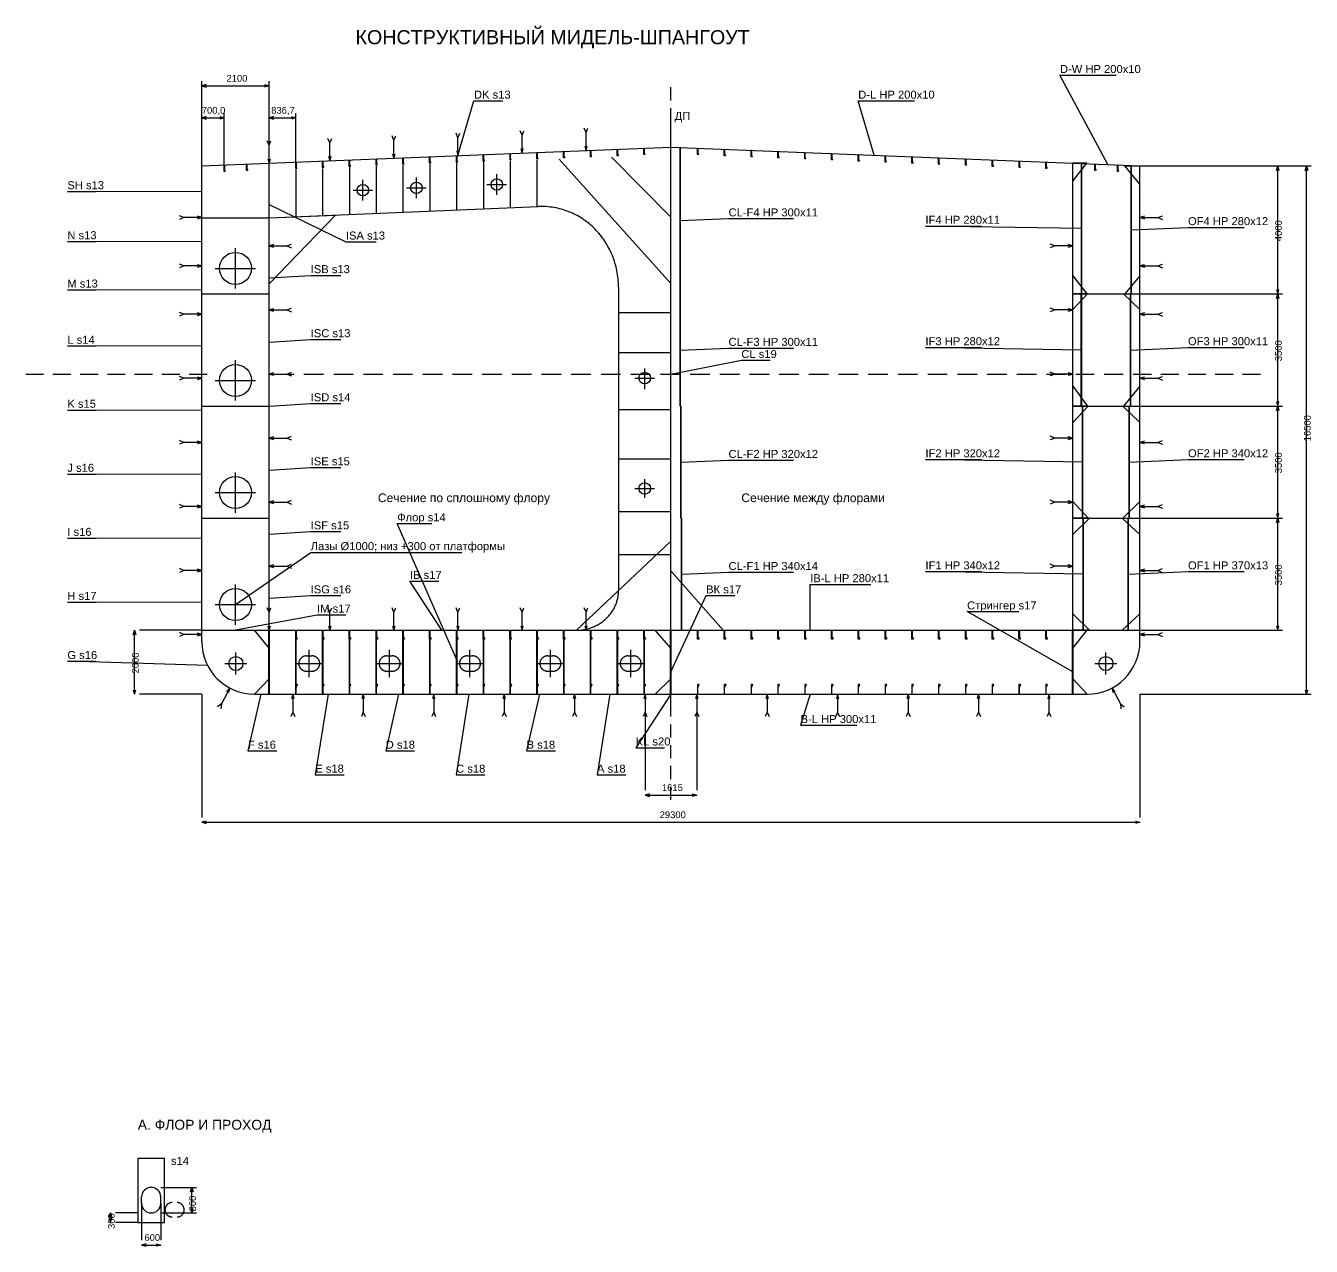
# Model space of a CAD drawing. Header units: millimetres. Extents: x -5500 to 169650, y -17240 to 192034.
# Drawn here: x -5500 to 34650, y -17240 to 20878 of the extents above; entities that cross this region are included whole.
import ezdxf

# ---------------------------------------------------------------- set-up
doc = ezdxf.new("R2010")
doc.units = ezdxf.units.MM
for name, color, linetype in [('03_CENTER', 30, 'Continuous'), ('03_DIM', 2, 'Continuous'), ('03_FRAME_DETAIL', 7, 'Continuous'), ('03_FRAME_LAYOUT', 4, 'Continuous'), ('03_HULL', 4, 'Continuous'), ('03_MEMBER', 7, 'Continuous'), ('03_SEAM', 7, 'Continuous'), ('03_TEXT', 7, 'Continuous'), ('FLOOR_DIM', 2, 'Continuous'), ('FLOOR_HULL', 4, 'Continuous'), ('FLOOR_TEXT', 7, 'Continuous')]:
    doc.layers.add(name, color=color, linetype=linetype)
doc.styles.add('RU', font='arial.ttf')

msp = doc.modelspace()

# ---------------------------------------------------------------- linework, layer by layer
at = {"layer": '03_CENTER'}
for p, q in [((14650, 18546), (14650, 18956)), ((14650, 17896), (14650, 18306)), ((14650, -700), (14650, 18186)), ((14650, 17246), (14650, 17656)), ((14650, 16554), (14650, 16999)), ((5028, 15423), (5028, 16063)), ((6702, 15493), (6702, 16133)), ((9212, 15598), (9212, 16238)), ((14650, 15814), (14650, 16283)), ((4723, 15743), (5334, 15743)), ((6396, 15813), (7007, 15813)), ((8906, 15918), (9517, 15918)), ((14650, 15071), (14650, 15540)), ((14650, 14329), (14650, 14797)), ((14650, 13586), (14650, 14054)), ((1050, 12670), (1050, 13930)), ((420, 13300), (1680, 13300)), ((14650, 12843), (14650, 13311)), ((14650, 12163), (14650, 12569)), ((14650, 11538), (14650, 11933)), ((14650, 10913), (14650, 11308)), ((14650, 10288), (14650, 10683)), ((1050, 9170), (1050, 10430)), ((13832, 9525), (13832, 10173)), ((14650, 9562), (14650, 10058)), ((-5500, 10000), (-4940, 10000)), ((-4650, 10000), (-4090, 10000)), ((-3800, 10000), (-3240, 10000)), ((-2950, 10000), (-2390, 10000)), ((-2100, 10000), (-1540, 10000)), ((-1250, 10000), (-690, 10000)), ((-400, 10000), (170, 10000)), ((420, 9800), (1680, 9800)), ((2264, 10000), (2875, 10000)), ((3191, 10000), (3802, 10000)), ((4119, 10000), (4730, 10000)), ((5047, 10000), (5658, 10000)), ((5974, 10000), (6585, 10000)), ((6902, 10000), (7513, 10000)), ((7829, 10000), (8440, 10000)), ((8757, 10000), (9368, 10000)), ((9685, 10000), (10296, 10000)), ((10612, 10000), (11223, 10000)), ((11540, 10000), (12151, 10000)), ((12467, 10000), (13079, 10000)), ((13395, 10000), (14006, 10000)), ((13526, 9875), (14137, 9875)), ((14323, 10000), (14934, 10000)), ((15250, 10000), (15861, 10000)), ((16178, 10000), (16789, 10000)), ((17105, 10000), (17717, 10000)), ((18033, 10000), (18644, 10000)), ((18961, 10000), (19572, 10000)), ((19888, 10000), (20499, 10000)), ((20816, 10000), (21427, 10000)), ((21743, 10000), (22355, 10000)), ((22671, 10000), (23282, 10000)), ((23599, 10000), (24210, 10000)), ((24526, 10000), (25137, 10000)), ((25454, 10000), (26065, 10000)), ((26382, 10000), (26993, 10000)), ((27300, 10000), (27874, 10000)), ((28182, 10000), (28778, 10000)), ((29087, 10000), (29660, 10000)), ((29950, 10000), (30510, 10000)), ((30800, 10000), (31360, 10000)), ((31650, 10000), (32210, 10000)), ((32500, 10000), (33060, 10000)), ((14650, 8794), (14650, 9262)), ((14650, 8125), (14650, 8547)), ((14650, 7456), (14650, 7878)), ((1050, 5670), (1050, 6930)), ((14650, 6787), (14650, 7209)), ((13526, 6426), (14137, 6426)), ((13832, 6138), (13832, 6715)), ((14650, 6118), (14650, 6540)), ((420, 6300), (1680, 6300)), ((14650, 5449), (14650, 5871)), ((14650, 4779), (14650, 5201)), ((14650, 4110), (14650, 4532)), ((14650, 3441), (14650, 3863)), ((1050, 2170), (1050, 3430)), ((14650, 2772), (14650, 3194)), ((420, 2800), (1680, 2800)), ((14650, 2103), (14650, 2525)), ((14650, 1331), (14650, 1804)), ((1065, 617), (1065, 1299)), ((3355, 532), (3355, 1384)), ((5865, 532), (5865, 1384)), ((8375, 532), (8375, 1384)), ((10885, 532), (10885, 1384)), ((13395, 532), (13395, 1384)), ((28235, 617), (28235, 1299)), ((724, 958), (1405, 958)), ((2918, 958), (3792, 958)), ((5428, 958), (6302, 958)), ((7938, 958), (8812, 958)), ((10448, 958), (11322, 958)), ((12958, 958), (13832, 958)), ((14650, 639), (14650, 1075)), ((27895, 958), (28576, 958)), ((14650, -50), (14650, 383)), ((14650, -700), (14650, -290)), ((14650, -1350), (14650, -940)), ((14650, -2000), (14650, -1590)), ((14650, -2650), (14650, -2240)), ((14650, -3300), (14650, -2890))]:
    msp.add_line(p, q, dxfattribs=at)
at = {"layer": '03_DIM'}
for p, q in [((0, 16500), (0, 19150)), ((0, 19000), (2100, 19000)), ((2100, 16584), (2100, 19150)), ((0, 16500), (0, 18150)), ((700, 16528), (700, 18150)), ((2100, 16584), (2100, 18150)), ((2937, 16617), (2937, 18150)), ((0, 18000), (700, 18000)), ((2100, 18000), (2937, 18000)), ((29300, 16500), (34650, 16500)), ((29300, 16500), (33750, 16500)), ((33600, 12500), (33600, 16500)), ((34500, 0), (34500, 16500)), ((29300, 12500), (33750, 12500)), ((29300, 12500), (33750, 12500)), ((33600, 9000), (33600, 12500)), ((29300, 9000), (33750, 9000)), ((29300, 9000), (33750, 9000)), ((33600, 5500), (33600, 9000)), ((29300, 5500), (33750, 5500)), ((29300, 5500), (33750, 5500)), ((33600, 2000), (33600, 5500)), ((-2100, 0), (-2100, 2000)), ((0, 2000), (-1950, 2000)), ((29300, 2000), (33750, 2000)), ((0, 0), (-1950, 0)), ((0, 0), (0, -3850)), ((13842, 0), (13842, -3000)), ((15458, 0), (15458, -3000)), ((29300, 0), (29300, -3850)), ((29300, 0), (34650, 0)), ((13842, -3150), (15458, -3150)), ((0, -4000), (29300, -4000))]:
    msp.add_line(p, q, dxfattribs=at)
for points in [[(140, 19040), (0, 19000), (140, 18960)], [(1960, 19040), (2100, 19000), (1960, 18960)], [(140, 18040), (0, 18000), (140, 17960)], [(560, 18040), (700, 18000), (560, 17960)], [(2240, 18040), (2100, 18000), (2240, 17960)], [(2797, 18040), (2937, 18000), (2797, 17960)], [(33560, 16360), (33600, 16500), (33640, 16360)], [(34460, 16360), (34500, 16500), (34540, 16360)], [(33560, 12640), (33600, 12500), (33640, 12640)], [(33560, 12360), (33600, 12500), (33640, 12360)], [(33560, 9140), (33600, 9000), (33640, 9140)], [(33560, 8860), (33600, 9000), (33640, 8860)], [(33560, 5640), (33600, 5500), (33640, 5640)], [(33560, 5360), (33600, 5500), (33640, 5360)], [(33560, 2140), (33600, 2000), (33640, 2140)], [(-2140, 1860), (-2100, 2000), (-2060, 1860)], [(-2140, 140), (-2100, 0), (-2060, 140)], [(34460, 140), (34500, 0), (34540, 140)], [(13982, -3110), (13842, -3150), (13982, -3190)], [(15318, -3110), (15458, -3150), (15318, -3190)], [(140, -3960), (0, -4000), (140, -4040)], [(29160, -3960), (29300, -4000), (29160, -4040)]]:
    msp.add_lwpolyline(points, dxfattribs=at)
at = {"layer": '03_FRAME_DETAIL'}
for p, q in [((5447, 16492), (5447, 15017)), ((6283, 16525), (6283, 15052)), ((7120, 16559), (7120, 15087)), ((7957, 16592), (7957, 15122)), ((8793, 16625), (8793, 15158)), ((9630, 16658), (9630, 15193)), ((10467, 16692), (10467, 15228)), ((11158, 16708), (14650, 12832)), ((12795, 16773), (14650, 14900)), ((2937, 16386), (2937, 14912)), ((3773, 16422), (3773, 14947)), ((4610, 16457), (4610, 14982)), ((13013, 11923), (14650, 11923)), ((13013, 10673), (14650, 10673)), ((13013, 8897), (14650, 8897)), ((13013, 7353), (14650, 7353)), ((13013, 5706), (14650, 5706)), ((11703, 2000), (14650, 4779)), ((13013, 4368), (14650, 4368)), ((14650, 3853), (16287, 2000))]:
    msp.add_line(p, q, dxfattribs=at)
for centre in [(9212, 15918), (5028, 15743), (6702, 15813), (13832, 9875), (13832, 6426)]:
    msp.add_circle(centre, 180, dxfattribs=at)
at = {"layer": '03_FRAME_LAYOUT'}
for p, q in [((0, 14877), (2100, 14877)), ((2100, 14877), (10516, 15230)), ((13013, 12717), (13013, 3235))]:
    msp.add_line(p, q, dxfattribs=at)
msp.add_lwpolyline([(2100, 12820), (2100, 14877), (4173, 14964)], close=True, dxfattribs=at)
for points in [[(13013, 12717), (13012, 12781), (13010, 12844), (13006, 12907), (13001, 12970), (12994, 13033), (12986, 13096), (12976, 13158), (12965, 13220), (12952, 13282), (12937, 13344), (12922, 13405), (12904, 13465), (12886, 13525), (12866, 13585), (12844, 13644), (12821, 13703), (12797, 13761), (12771, 13818), (12744, 13874), (12715, 13930), (12685, 13985), (12654, 14040), (12622, 14093), (12588, 14145), (12553, 14197), (12517, 14248), (12480, 14297), (12441, 14346), (12401, 14394), (12361, 14441), (12319, 14486), (12276, 14530), (12231, 14574), (12186, 14616), (12140, 14657), (12093, 14696), (12045, 14735), (11996, 14772), (11946, 14808), (11896, 14842), (11844, 14875), (11792, 14907), (11739, 14938), (11685, 14967), (11631, 14994), (11576, 15020), (11520, 15045), (11464, 15068), (11407, 15090), (11350, 15110), (11292, 15129), (11234, 15146), (11176, 15161), (11117, 15176), (11057, 15188), (10998, 15199), (10938, 15208), (10878, 15216), (10818, 15222), (10758, 15227), (10697, 15230), (10637, 15232), (10577, 15231), (10516, 15230)], [(11703, 2000), (11736, 2000), (11768, 2001), (11800, 2003), (11832, 2006), (11864, 2009), (11896, 2013), (11927, 2018), (11959, 2024), (11990, 2030), (12022, 2037), (12053, 2045), (12084, 2053), (12114, 2062), (12145, 2072), (12175, 2083), (12205, 2094), (12234, 2106), (12263, 2119), (12292, 2132), (12321, 2146), (12349, 2160), (12377, 2176), (12404, 2192), (12431, 2208), (12458, 2225), (12484, 2243), (12509, 2261), (12534, 2280), (12559, 2300), (12583, 2320), (12606, 2341), (12629, 2362), (12652, 2384), (12674, 2406), (12695, 2428), (12716, 2452), (12736, 2475), (12755, 2499), (12774, 2524), (12792, 2549), (12810, 2574), (12827, 2600), (12843, 2626), (12858, 2653), (12873, 2680), (12887, 2707), (12901, 2735), (12913, 2763), (12925, 2791), (12936, 2819), (12947, 2848), (12957, 2877), (12966, 2906), (12974, 2935), (12981, 2965), (12988, 2994), (12994, 3024), (12999, 3054), (13003, 3084), (13007, 3114), (13009, 3144), (13011, 3175), (13013, 3205), (13013, 3235)]]:
    msp.add_lwpolyline(points, dxfattribs=at)
at = {"layer": '03_HULL'}
for p, q in [((14650, 0), (14650, 17086)), ((0, 1650), (0, 16500)), ((2100, 0), (2100, 16584)), ((27200, 0), (27200, 16584)), ((29300, 1650), (29300, 16500)), ((0, 12500), (2100, 12500)), ((27200, 12500), (29300, 12500)), ((0, 9000), (2100, 9000)), ((27200, 9000), (29300, 9000)), ((0, 5500), (2100, 5500)), ((27200, 5500), (29300, 5500)), ((0, 2000), (29300, 2000)), ((1650, 0), (27650, 0))]:
    msp.add_line(p, q, dxfattribs=at)
msp.add_lwpolyline([(0, 16500), (14650, 17086), (29300, 16500)], dxfattribs=at)
for centre, start, end in [((1650, 1650), 180, 270), ((27650, 1650), 270, 360)]:
    msp.add_arc(centre, 1650, start, end, dxfattribs=at)
at = {"layer": '03_MEMBER'}
for p, q in [((14939, 12500), (14939, 17086)), ((14950, 12500), (14950, 17086)), ((27469, 12500), (27469, 16584)), ((27480, 12500), (27480, 16584)), ((29020, 12500), (29020, 16500)), ((29032, 12500), (29032, 16500)), ((14939, 9000), (14939, 12500)), ((14950, 9000), (14950, 12500)), ((27468, 9000), (27468, 12500)), ((27480, 9000), (27480, 12500)), ((29000, 9000), (29000, 12500)), ((29011, 9000), (29011, 12500)), ((14958, 5500), (14958, 9000)), ((14970, 5500), (14970, 9000)), ((27508, 5500), (27508, 9000)), ((27520, 5500), (27520, 9000)), ((28960, 5500), (28960, 9000)), ((28972, 5500), (28972, 9000)), ((14976, 2000), (14976, 5500)), ((14990, 2000), (14990, 5500)), ((27528, 2000), (27528, 5500)), ((27540, 2000), (27540, 5500)), ((28930, 2000), (28930, 5500)), ((28943, 2000), (28943, 5500)), ((2092, 0), (2092, 2000)), ((2109, 0), (2109, 2000)), ((2937, 0), (2937, 2000)), ((2950, 0), (2950, 2000)), ((3773, 0), (3773, 2000)), ((3786, 0), (3786, 2000)), ((4610, 0), (4610, 2000)), ((4623, 0), (4623, 2000)), ((5447, 0), (5447, 2000)), ((5460, 0), (5460, 2000)), ((6283, 0), (6283, 2000)), ((6296, 0), (6296, 2000)), ((7120, 0), (7120, 2000)), ((7133, 0), (7133, 2000)), ((7957, 0), (7957, 2000)), ((7970, 0), (7970, 2000)), ((8793, 0), (8793, 2000)), ((8806, 0), (8806, 2000)), ((9630, 0), (9630, 2000)), ((9643, 0), (9643, 2000)), ((10467, 0), (10467, 2000)), ((10480, 0), (10480, 2000)), ((11303, 0), (11303, 2000)), ((11316, 0), (11316, 2000)), ((12140, 0), (12140, 2000)), ((12153, 0), (12153, 2000)), ((12977, 0), (12977, 2000)), ((12990, 0), (12990, 2000)), ((13813, 0), (13813, 2000)), ((13826, 0), (13826, 2000)), ((14641, 0), (14641, 2000)), ((14659, 0), (14659, 2000)), ((27191, 0), (27191, 2000)), ((27208, 0), (27208, 2000)), ((3273, 1198), (3437, 1198)), ((5783, 1198), (5947, 1198)), ((8293, 1198), (8457, 1198)), ((10803, 1198), (10967, 1198)), ((13313, 1198), (13477, 1198)), ((3273, 719), (3437, 719)), ((5783, 719), (5947, 719)), ((8293, 719), (8457, 719)), ((10803, 719), (10967, 719)), ((13313, 719), (13477, 719))]:
    msp.add_line(p, q, dxfattribs=at)
for points in [[(9625, 16885), (9635, 16885), (9635, 16734), (9663, 16695), (9653, 16685), (9625, 16685)], [(10462, 16919), (10472, 16919), (10472, 16767), (10500, 16729), (10490, 16719), (10462, 16719)], [(11298, 16952), (11308, 16952), (11308, 16801), (11336, 16762), (11326, 16752), (11298, 16752)], [(12135, 16986), (12145, 16986), (12145, 16834), (12173, 16796), (12163, 16786), (12135, 16786)], [(12972, 17019), (12982, 17019), (12982, 16868), (13010, 16829), (13000, 16819), (12972, 16819)], [(13808, 17053), (13818, 17053), (13818, 16901), (13846, 16863), (13836, 16853), (13808, 16853)], [(15482, 17053), (15492, 17053), (15492, 16901), (15520, 16863), (15510, 16853), (15482, 16853)], [(16318, 17019), (16328, 17019), (16328, 16868), (16356, 16829), (16346, 16819), (16318, 16819)], [(17155, 16986), (17165, 16986), (17165, 16834), (17193, 16796), (17183, 16786), (17155, 16786)], [(17992, 16952), (18002, 16952), (18002, 16801), (18030, 16762), (18020, 16752), (17992, 16752)], [(18828, 16919), (18838, 16919), (18838, 16767), (18866, 16729), (18856, 16719), (18828, 16719)], [(19665, 16885), (19675, 16885), (19675, 16734), (19703, 16695), (19693, 16685), (19665, 16685)], [(695, 16528), (705, 16528), (705, 16377), (733, 16338), (723, 16328), (695, 16328)], [(1395, 16557), (1405, 16557), (1405, 16405), (1433, 16367), (1423, 16357), (1395, 16357)], [(2932, 16617), (2942, 16617), (2942, 16466), (2970, 16427), (2960, 16417), (2932, 16417)], [(3768, 16651), (3778, 16651), (3778, 16499), (3806, 16461), (3796, 16451), (3768, 16451)], [(4605, 16684), (4615, 16684), (4615, 16533), (4643, 16494), (4633, 16484), (4605, 16484)], [(5442, 16718), (5452, 16718), (5452, 16566), (5480, 16528), (5470, 16518), (5442, 16518)], [(6278, 16751), (6288, 16751), (6288, 16600), (6316, 16561), (6306, 16551), (6278, 16551)], [(7115, 16785), (7125, 16785), (7125, 16633), (7153, 16595), (7143, 16585), (7115, 16585)], [(7952, 16818), (7962, 16818), (7962, 16667), (7990, 16628), (7980, 16618), (7952, 16618)], [(8788, 16852), (8798, 16852), (8798, 16700), (8826, 16662), (8816, 16652), (8788, 16652)], [(20502, 16852), (20512, 16852), (20512, 16700), (20540, 16662), (20530, 16652), (20502, 16652)], [(21338, 16818), (21348, 16818), (21348, 16667), (21376, 16628), (21366, 16618), (21338, 16618)], [(22175, 16785), (22185, 16785), (22185, 16633), (22213, 16595), (22203, 16585), (22175, 16585)], [(23012, 16751), (23022, 16751), (23022, 16600), (23050, 16561), (23040, 16551), (23012, 16551)], [(23848, 16718), (23858, 16718), (23858, 16566), (23886, 16528), (23876, 16518), (23848, 16518)], [(24685, 16684), (24695, 16684), (24695, 16533), (24723, 16494), (24713, 16484), (24685, 16484)], [(25522, 16651), (25532, 16651), (25532, 16499), (25560, 16461), (25550, 16451), (25522, 16451)], [(26358, 16617), (26368, 16617), (26368, 16466), (26396, 16427), (26386, 16417), (26358, 16417)], [(27895, 16557), (27905, 16557), (27905, 16405), (27933, 16367), (27923, 16357), (27895, 16357)], [(28595, 16528), (28605, 16528), (28605, 16377), (28633, 16338), (28623, 16328), (28595, 16328)], [(2931, 2000), (2942, 2000), (2942, 1789), (2982, 1731), (2971, 1720), (2931, 1720)], [(3768, 2000), (3779, 2000), (3779, 1789), (3819, 1731), (3808, 1720), (3768, 1720)], [(4604, 2000), (4616, 2000), (4616, 1789), (4656, 1731), (4644, 1720), (4604, 1720)], [(5441, 2000), (5452, 2000), (5452, 1789), (5492, 1731), (5481, 1720), (5441, 1720)], [(6278, 2000), (6289, 2000), (6289, 1789), (6329, 1731), (6318, 1720), (6278, 1720)], [(7114, 2000), (7126, 2000), (7126, 1789), (7166, 1731), (7154, 1720), (7114, 1720)], [(7951, 2000), (7962, 2000), (7962, 1789), (8002, 1731), (7991, 1720), (7951, 1720)], [(8788, 2000), (8799, 2000), (8799, 1789), (8839, 1731), (8828, 1720), (8788, 1720)], [(9624, 2000), (9636, 2000), (9636, 1789), (9676, 1731), (9664, 1720), (9624, 1720)], [(10461, 2000), (10472, 2000), (10472, 1789), (10512, 1731), (10501, 1720), (10461, 1720)], [(11298, 2000), (11309, 2000), (11309, 1789), (11349, 1731), (11338, 1720), (11298, 1720)], [(12134, 2000), (12146, 2000), (12146, 1789), (12186, 1731), (12174, 1720), (12134, 1720)], [(12971, 2000), (12982, 2000), (12982, 1789), (13022, 1731), (13011, 1720), (12971, 1720)], [(13808, 2000), (13819, 2000), (13819, 1789), (13859, 1731), (13848, 1720), (13808, 1720)], [(15481, 2000), (15492, 2000), (15492, 1789), (15532, 1731), (15521, 1720), (15481, 1720)], [(16318, 2000), (16329, 2000), (16329, 1789), (16369, 1731), (16358, 1720), (16318, 1720)], [(17154, 2000), (17166, 2000), (17166, 1789), (17206, 1731), (17194, 1720), (17154, 1720)], [(17991, 2000), (18002, 2000), (18002, 1789), (18042, 1731), (18031, 1720), (17991, 1720)], [(18828, 2000), (18839, 2000), (18839, 1789), (18879, 1731), (18868, 1720), (18828, 1720)], [(19664, 2000), (19676, 2000), (19676, 1789), (19716, 1731), (19704, 1720), (19664, 1720)], [(20501, 2000), (20512, 2000), (20512, 1789), (20552, 1731), (20541, 1720), (20501, 1720)], [(21338, 2000), (21349, 2000), (21349, 1789), (21389, 1731), (21378, 1720), (21338, 1720)], [(22174, 2000), (22186, 2000), (22186, 1789), (22226, 1731), (22214, 1720), (22174, 1720)], [(23011, 2000), (23022, 2000), (23022, 1789), (23062, 1731), (23051, 1720), (23011, 1720)], [(23848, 2000), (23859, 2000), (23859, 1789), (23899, 1731), (23888, 1720), (23848, 1720)], [(24684, 2000), (24696, 2000), (24696, 1789), (24736, 1731), (24724, 1720), (24684, 1720)], [(25521, 2000), (25532, 2000), (25532, 1789), (25572, 1731), (25561, 1720), (25521, 1720)], [(26358, 2000), (26369, 2000), (26369, 1789), (26409, 1731), (26398, 1720), (26358, 1720)], [(2931, 0), (2942, 0), (2942, 226), (2985, 289), (2974, 300), (2931, 300)], [(3768, 0), (3779, 0), (3779, 226), (3822, 289), (3811, 300), (3768, 300)], [(4604, 0), (4616, 0), (4616, 226), (4658, 289), (4648, 300), (4604, 300)], [(5441, 0), (5452, 0), (5452, 226), (5495, 289), (5484, 300), (5441, 300)], [(6278, 0), (6289, 0), (6289, 226), (6332, 289), (6321, 300), (6278, 300)], [(7114, 0), (7126, 0), (7126, 226), (7168, 289), (7158, 300), (7114, 300)], [(7951, 0), (7962, 0), (7962, 226), (8005, 289), (7994, 300), (7951, 300)], [(8788, 0), (8799, 0), (8799, 226), (8842, 289), (8831, 300), (8788, 300)], [(9624, 0), (9636, 0), (9636, 226), (9678, 289), (9668, 300), (9624, 300)], [(10461, 0), (10472, 0), (10472, 226), (10515, 289), (10504, 300), (10461, 300)], [(11298, 0), (11309, 0), (11309, 226), (11352, 289), (11341, 300), (11298, 300)], [(12134, 0), (12146, 0), (12146, 226), (12188, 289), (12178, 300), (12134, 300)], [(12971, 0), (12982, 0), (12982, 226), (13025, 289), (13014, 300), (12971, 300)], [(13808, 0), (13819, 0), (13819, 226), (13862, 289), (13851, 300), (13808, 300)], [(15481, 0), (15492, 0), (15492, 226), (15535, 289), (15524, 300), (15481, 300)], [(16318, 0), (16329, 0), (16329, 226), (16372, 289), (16361, 300), (16318, 300)], [(17154, 0), (17166, 0), (17166, 226), (17208, 289), (17198, 300), (17154, 300)], [(17991, 0), (18002, 0), (18002, 226), (18045, 289), (18034, 300), (17991, 300)], [(18828, 0), (18839, 0), (18839, 226), (18882, 289), (18871, 300), (18828, 300)], [(19664, 0), (19676, 0), (19676, 226), (19718, 289), (19708, 300), (19664, 300)], [(20501, 0), (20512, 0), (20512, 226), (20555, 289), (20544, 300), (20501, 300)], [(21338, 0), (21349, 0), (21349, 226), (21392, 289), (21381, 300), (21338, 300)], [(22174, 0), (22186, 0), (22186, 226), (22228, 289), (22218, 300), (22174, 300)], [(23011, 0), (23022, 0), (23022, 226), (23065, 289), (23054, 300), (23011, 300)], [(23848, 0), (23859, 0), (23859, 226), (23902, 289), (23891, 300), (23848, 300)], [(24684, 0), (24696, 0), (24696, 226), (24738, 289), (24728, 300), (24684, 300)], [(25521, 0), (25532, 0), (25532, 226), (25575, 289), (25564, 300), (25521, 300)], [(26358, 0), (26369, 0), (26369, 226), (26412, 289), (26401, 300), (26358, 300)]]:
    msp.add_lwpolyline(points, close=True, dxfattribs=at)
for points in [[(27200, 16020), (27640, 16587), (27200, 16584)], [(29300, 15929), (28832, 16500), (29300, 16500)], [(27200, 13071), (27640, 12500), (27200, 12500)], [(29300, 13071), (28832, 12500), (29300, 12500)], [(27200, 12019), (27661, 12500), (27200, 12500)], [(29300, 12019), (28789, 12500), (29300, 12500)], [(27200, 9625), (27661, 9000), (27200, 9000)], [(29300, 9625), (28789, 9000), (29300, 9000)], [(27200, 8485), (27682, 9000), (27200, 9000)], [(29300, 8485), (28768, 9000), (29300, 9000)], [(27200, 6015), (27682, 5500), (27200, 5500)], [(29300, 6015), (28768, 5500), (29300, 5500)], [(27200, 4985), (27725, 5500), (27200, 5500)], [(29300, 4985), (28746, 5500), (29300, 5500)], [(27200, 2515), (27725, 2000), (27200, 2000)], [(29300, 2515), (28746, 2000), (29300, 2000)], [(2100, 1437), (1650, 2000)], [(14650, 1437), (14159, 2000)], [(27200, 1437), (27650, 2000)], [(3273, 1198), (3261, 1197), (3249, 1196), (3237, 1195), (3225, 1193), (3213, 1190), (3202, 1187), (3190, 1184), (3179, 1179), (3168, 1175), (3157, 1169), (3147, 1164), (3137, 1157), (3127, 1150), (3117, 1143), (3108, 1136), (3100, 1127), (3091, 1119), (3083, 1110), (3076, 1101), (3069, 1091), (3063, 1081), (3057, 1071), (3051, 1060), (3046, 1050), (3042, 1039), (3038, 1028), (3035, 1016), (3032, 1005), (3030, 993), (3029, 982), (3028, 970), (3028, 958), (3028, 946), (3029, 935), (3030, 923), (3032, 911), (3035, 900), (3038, 889), (3042, 877), (3046, 866), (3051, 856), (3057, 845), (3063, 835), (3069, 825), (3076, 815), (3083, 806), (3091, 797), (3100, 789), (3108, 781), (3117, 773), (3127, 766), (3137, 759), (3147, 753), (3157, 747), (3168, 742), (3179, 737), (3190, 733), (3202, 729), (3213, 726), (3225, 723), (3237, 721), (3249, 720), (3261, 719), (3273, 719)], [(3437, 719), (3449, 719), (3461, 720), (3473, 721), (3485, 723), (3497, 726), (3508, 729), (3520, 733), (3531, 737), (3542, 742), (3553, 747), (3563, 753), (3573, 759), (3583, 766), (3593, 773), (3602, 781), (3610, 789), (3619, 797), (3627, 806), (3634, 815), (3641, 825), (3647, 835), (3653, 845), (3659, 856), (3664, 866), (3668, 877), (3672, 889), (3675, 900), (3678, 911), (3680, 923), (3681, 935), (3682, 946), (3682, 958), (3682, 970), (3681, 982), (3680, 993), (3678, 1005), (3675, 1016), (3672, 1028), (3668, 1039), (3664, 1050), (3659, 1060), (3653, 1071), (3647, 1081), (3641, 1091), (3634, 1101), (3627, 1110), (3619, 1119), (3610, 1127), (3602, 1136), (3593, 1143), (3583, 1150), (3573, 1157), (3563, 1164), (3553, 1169), (3542, 1175), (3531, 1179), (3520, 1184), (3508, 1187), (3497, 1190), (3485, 1193), (3473, 1195), (3461, 1196), (3449, 1197), (3437, 1198)], [(5783, 1198), (5771, 1197), (5759, 1196), (5747, 1195), (5735, 1193), (5723, 1190), (5712, 1187), (5700, 1184), (5689, 1179), (5678, 1175), (5667, 1169), (5657, 1164), (5647, 1157), (5637, 1150), (5627, 1143), (5618, 1136), (5610, 1127), (5601, 1119), (5593, 1110), (5586, 1101), (5579, 1091), (5573, 1081), (5567, 1071), (5561, 1060), (5556, 1050), (5552, 1039), (5548, 1028), (5545, 1016), (5542, 1005), (5540, 993), (5539, 982), (5538, 970), (5538, 958), (5538, 946), (5539, 935), (5540, 923), (5542, 911), (5545, 900), (5548, 889), (5552, 877), (5556, 866), (5561, 856), (5567, 845), (5573, 835), (5579, 825), (5586, 815), (5593, 806), (5601, 797), (5610, 789), (5618, 781), (5627, 773), (5637, 766), (5647, 759), (5657, 753), (5667, 747), (5678, 742), (5689, 737), (5700, 733), (5712, 729), (5723, 726), (5735, 723), (5747, 721), (5759, 720), (5771, 719), (5783, 719)], [(5947, 719), (5959, 719), (5971, 720), (5983, 721), (5995, 723), (6007, 726), (6018, 729), (6030, 733), (6041, 737), (6052, 742), (6063, 747), (6073, 753), (6083, 759), (6093, 766), (6103, 773), (6112, 781), (6120, 789), (6129, 797), (6137, 806), (6144, 815), (6151, 825), (6157, 835), (6163, 845), (6169, 856), (6174, 866), (6178, 877), (6182, 889), (6185, 900), (6188, 911), (6190, 923), (6191, 935), (6192, 946), (6192, 958), (6192, 970), (6191, 982), (6190, 993), (6188, 1005), (6185, 1016), (6182, 1028), (6178, 1039), (6174, 1050), (6169, 1060), (6163, 1071), (6157, 1081), (6151, 1091), (6144, 1101), (6137, 1110), (6129, 1119), (6120, 1127), (6112, 1136), (6103, 1143), (6093, 1150), (6083, 1157), (6073, 1164), (6063, 1169), (6052, 1175), (6041, 1179), (6030, 1184), (6018, 1187), (6007, 1190), (5995, 1193), (5983, 1195), (5971, 1196), (5959, 1197), (5947, 1198)], [(8293, 1198), (8281, 1197), (8269, 1196), (8257, 1195), (8245, 1193), (8233, 1190), (8222, 1187), (8210, 1184), (8199, 1179), (8188, 1175), (8177, 1169), (8167, 1164), (8157, 1157), (8147, 1150), (8137, 1143), (8128, 1136), (8120, 1127), (8111, 1119), (8103, 1110), (8096, 1101), (8089, 1091), (8083, 1081), (8077, 1071), (8071, 1060), (8066, 1050), (8062, 1039), (8058, 1028), (8055, 1016), (8052, 1005), (8050, 993), (8049, 982), (8048, 970), (8048, 958), (8048, 946), (8049, 935), (8050, 923), (8052, 911), (8055, 900), (8058, 889), (8062, 877), (8066, 866), (8071, 856), (8077, 845), (8083, 835), (8089, 825), (8096, 815), (8103, 806), (8111, 797), (8120, 789), (8128, 781), (8137, 773), (8147, 766), (8157, 759), (8167, 753), (8177, 747), (8188, 742), (8199, 737), (8210, 733), (8222, 729), (8233, 726), (8245, 723), (8257, 721), (8269, 720), (8281, 719), (8293, 719)], [(8457, 719), (8469, 719), (8481, 720), (8493, 721), (8505, 723), (8517, 726), (8528, 729), (8540, 733), (8551, 737), (8562, 742), (8573, 747), (8583, 753), (8593, 759), (8603, 766), (8613, 773), (8622, 781), (8630, 789), (8639, 797), (8647, 806), (8654, 815), (8661, 825), (8667, 835), (8673, 845), (8679, 856), (8684, 866), (8688, 877), (8692, 889), (8695, 900), (8698, 911), (8700, 923), (8701, 935), (8702, 946), (8702, 958), (8702, 970), (8701, 982), (8700, 993), (8698, 1005), (8695, 1016), (8692, 1028), (8688, 1039), (8684, 1050), (8679, 1060), (8673, 1071), (8667, 1081), (8661, 1091), (8654, 1101), (8647, 1110), (8639, 1119), (8630, 1127), (8622, 1136), (8613, 1143), (8603, 1150), (8593, 1157), (8583, 1164), (8573, 1169), (8562, 1175), (8551, 1179), (8540, 1184), (8528, 1187), (8517, 1190), (8505, 1193), (8493, 1195), (8481, 1196), (8469, 1197), (8457, 1198)], [(10803, 1198), (10791, 1197), (10779, 1196), (10767, 1195), (10755, 1193), (10743, 1190), (10732, 1187), (10720, 1184), (10709, 1179), (10698, 1175), (10687, 1169), (10677, 1164), (10667, 1157), (10657, 1150), (10647, 1143), (10638, 1136), (10630, 1127), (10621, 1119), (10613, 1110), (10606, 1101), (10599, 1091), (10593, 1081), (10587, 1071), (10581, 1060), (10576, 1050), (10572, 1039), (10568, 1028), (10565, 1016), (10562, 1005), (10560, 993), (10559, 982), (10558, 970), (10558, 958), (10558, 946), (10559, 935), (10560, 923), (10562, 911), (10565, 900), (10568, 889), (10572, 877), (10576, 866), (10581, 856), (10587, 845), (10593, 835), (10599, 825), (10606, 815), (10613, 806), (10621, 797), (10630, 789), (10638, 781), (10647, 773), (10657, 766), (10667, 759), (10677, 753), (10687, 747), (10698, 742), (10709, 737), (10720, 733), (10732, 729), (10743, 726), (10755, 723), (10767, 721), (10779, 720), (10791, 719), (10803, 719)], [(10967, 719), (10979, 719), (10991, 720), (11003, 721), (11015, 723), (11027, 726), (11038, 729), (11050, 733), (11061, 737), (11072, 742), (11083, 747), (11093, 753), (11103, 759), (11113, 766), (11123, 773), (11132, 781), (11140, 789), (11149, 797), (11157, 806), (11164, 815), (11171, 825), (11177, 835), (11183, 845), (11189, 856), (11194, 866), (11198, 877), (11202, 889), (11205, 900), (11208, 911), (11210, 923), (11211, 935), (11212, 946), (11212, 958), (11212, 970), (11211, 982), (11210, 993), (11208, 1005), (11205, 1016), (11202, 1028), (11198, 1039), (11194, 1050), (11189, 1060), (11183, 1071), (11177, 1081), (11171, 1091), (11164, 1101), (11157, 1110), (11149, 1119), (11140, 1127), (11132, 1136), (11123, 1143), (11113, 1150), (11103, 1157), (11093, 1164), (11083, 1169), (11072, 1175), (11061, 1179), (11050, 1184), (11038, 1187), (11027, 1190), (11015, 1193), (11003, 1195), (10991, 1196), (10979, 1197), (10967, 1198)], [(13313, 1198), (13301, 1197), (13289, 1196), (13277, 1195), (13265, 1193), (13253, 1190), (13242, 1187), (13230, 1184), (13219, 1179), (13208, 1175), (13197, 1169), (13187, 1164), (13177, 1157), (13167, 1150), (13157, 1143), (13148, 1136), (13140, 1127), (13131, 1119), (13123, 1110), (13116, 1101), (13109, 1091), (13103, 1081), (13097, 1071), (13091, 1060), (13086, 1050), (13082, 1039), (13078, 1028), (13075, 1016), (13072, 1005), (13070, 993), (13069, 982), (13068, 970), (13068, 958), (13068, 946), (13069, 935), (13070, 923), (13072, 911), (13075, 900), (13078, 889), (13082, 877), (13086, 866), (13091, 856), (13097, 845), (13103, 835), (13109, 825), (13116, 815), (13123, 806), (13131, 797), (13140, 789), (13148, 781), (13157, 773), (13167, 766), (13177, 759), (13187, 753), (13197, 747), (13208, 742), (13219, 737), (13230, 733), (13242, 729), (13253, 726), (13265, 723), (13277, 721), (13289, 720), (13301, 719), (13313, 719)], [(13477, 719), (13489, 719), (13501, 720), (13513, 721), (13525, 723), (13537, 726), (13548, 729), (13560, 733), (13571, 737), (13582, 742), (13593, 747), (13603, 753), (13613, 759), (13623, 766), (13633, 773), (13642, 781), (13650, 789), (13659, 797), (13667, 806), (13674, 815), (13681, 825), (13687, 835), (13693, 845), (13699, 856), (13704, 866), (13708, 877), (13712, 889), (13715, 900), (13718, 911), (13720, 923), (13721, 935), (13722, 946), (13722, 958), (13722, 970), (13721, 982), (13720, 993), (13718, 1005), (13715, 1016), (13712, 1028), (13708, 1039), (13704, 1050), (13699, 1060), (13693, 1071), (13687, 1081), (13681, 1091), (13674, 1101), (13667, 1110), (13659, 1119), (13650, 1127), (13642, 1136), (13633, 1143), (13623, 1150), (13613, 1157), (13603, 1164), (13593, 1169), (13582, 1175), (13571, 1179), (13560, 1184), (13548, 1187), (13537, 1190), (13525, 1193), (13513, 1195), (13501, 1196), (13489, 1197), (13477, 1198)], [(2100, 479), (1650, 0)], [(14650, 479), (14159, 0)], [(27200, 479), (27650, 0)], [(-925, -15875), (-936, -15875), (-947, -15876), (-958, -15877), (-969, -15879), (-980, -15882), (-990, -15885), (-1001, -15888), (-1011, -15892), (-1021, -15897), (-1031, -15902), (-1041, -15907), (-1050, -15913), (-1059, -15919), (-1068, -15926), (-1076, -15933), (-1084, -15941), (-1092, -15949), (-1099, -15957), (-1106, -15966), (-1112, -15975), (-1118, -15984), (-1123, -15994), (-1128, -16004), (-1133, -16014), (-1137, -16024), (-1140, -16035), (-1143, -16045), (-1146, -16056), (-1148, -16067), (-1149, -16078), (-1150, -16089), (-1150, -16100), (-1150, -16111), (-1149, -16122), (-1148, -16133), (-1146, -16144), (-1143, -16155), (-1140, -16165), (-1137, -16176), (-1133, -16186), (-1128, -16196), (-1123, -16206), (-1118, -16216), (-1112, -16225), (-1106, -16234), (-1099, -16243), (-1092, -16251), (-1084, -16259), (-1076, -16267), (-1068, -16274), (-1059, -16281), (-1050, -16287), (-1041, -16293), (-1031, -16298), (-1021, -16303), (-1011, -16308), (-1001, -16312), (-990, -16315), (-980, -16318), (-969, -16321), (-958, -16323), (-947, -16324), (-936, -16325), (-925, -16325)], [(-775, -16325), (-764, -16325), (-753, -16324), (-742, -16323), (-731, -16321), (-720, -16318), (-710, -16315), (-699, -16312), (-689, -16308), (-679, -16303), (-669, -16298), (-659, -16293), (-650, -16287), (-641, -16281), (-632, -16274), (-624, -16267), (-616, -16259), (-608, -16251), (-601, -16243), (-594, -16234), (-588, -16225), (-582, -16216), (-577, -16206), (-572, -16196), (-567, -16186), (-563, -16176), (-560, -16165), (-557, -16155), (-554, -16144), (-552, -16133), (-551, -16122), (-550, -16111), (-550, -16100), (-550, -16089), (-551, -16078), (-552, -16067), (-554, -16056), (-557, -16045), (-560, -16035), (-563, -16024), (-567, -16014), (-572, -16004), (-577, -15994), (-582, -15984), (-588, -15975), (-594, -15966), (-601, -15957), (-608, -15949), (-616, -15941), (-624, -15933), (-632, -15926), (-641, -15919), (-650, -15913), (-659, -15907), (-669, -15902), (-679, -15897), (-689, -15892), (-699, -15888), (-710, -15885), (-720, -15882), (-731, -15879), (-742, -15877), (-753, -15876), (-764, -15875), (-775, -15875)]]:
    msp.add_lwpolyline(points, dxfattribs=at)
for centre, radius in [((1050, 13300), 500), ((1050, 9800), 500), ((1050, 6300), 500), ((1050, 2800), 500), ((1065, 958), 220), ((28235, 958), 220)]:
    msp.add_circle(centre, radius, dxfattribs=at)
at = {"layer": '03_SEAM'}
for p, q in [((12000, 17540), (11940, 17680)), ((12000, 17540), (12060, 17680)), ((2100, 17144), (2040, 17284)), ((2100, 17144), (2160, 17284)), ((4000, 17220), (3940, 17360)), ((4000, 17220), (4060, 17360)), ((6000, 17300), (5940, 17440)), ((6000, 17300), (6060, 17440)), ((6000, 16740), (6000, 17300)), ((8000, 17380), (7940, 17520)), ((8000, 17380), (8060, 17520)), ((8000, 16820), (8000, 17380)), ((10000, 17460), (9940, 17600)), ((10000, 17460), (10060, 17600)), ((10000, 16900), (10000, 17460)), ((12000, 16980), (12000, 17540)), ((2100, 16584), (2100, 17144)), ((4000, 16660), (4000, 17220)), ((-560, 14885), (-700, 14945)), ((-560, 14885), (-700, 14825)), ((0, 14885), (-560, 14885)), ((29300, 14885), (29860, 14885)), ((29860, 14885), (30000, 14945)), ((29860, 14885), (30000, 14825)), ((2660, 14000), (2800, 14060)), ((26640, 14000), (26500, 14060)), ((2100, 14000), (2660, 14000)), ((2660, 14000), (2800, 13940)), ((26640, 14000), (26500, 13940)), ((27200, 14000), (26640, 14000)), ((-560, 13375), (-700, 13435)), ((-560, 13375), (-700, 13315)), ((0, 13375), (-560, 13375)), ((29300, 13375), (29860, 13375)), ((29860, 13375), (30000, 13435)), ((29860, 13375), (30000, 13315)), ((2660, 12000), (2800, 12060)), ((26640, 12000), (26500, 12060)), ((-560, 11866), (-700, 11926)), ((-560, 11866), (-700, 11806)), ((0, 11866), (-560, 11866)), ((2100, 12000), (2660, 12000)), ((2660, 12000), (2800, 11940)), ((26640, 12000), (26500, 11940)), ((27200, 12000), (26640, 12000)), ((29300, 11866), (29860, 11866)), ((29860, 11866), (30000, 11926)), ((29860, 11866), (30000, 11806)), ((2660, 10000), (2800, 10060)), ((26640, 10000), (26500, 10060)), ((-560, 9866), (-700, 9926)), ((-560, 9866), (-700, 9806)), ((0, 9866), (-560, 9866)), ((2100, 10000), (2660, 10000)), ((2660, 10000), (2800, 9940)), ((26640, 10000), (26500, 9940)), ((27200, 10000), (26640, 10000)), ((29300, 9866), (29860, 9866)), ((29860, 9866), (30000, 9926)), ((29860, 9866), (30000, 9806)), ((2660, 8000), (2800, 8060)), ((26640, 8000), (26500, 8060)), ((-560, 7866), (-700, 7926)), ((-560, 7866), (-700, 7806)), ((0, 7866), (-560, 7866)), ((2100, 8000), (2660, 8000)), ((2660, 8000), (2800, 7940)), ((26640, 8000), (26500, 7940)), ((27200, 8000), (26640, 8000)), ((29300, 7866), (29860, 7866)), ((29860, 7866), (30000, 7926)), ((29860, 7866), (30000, 7806)), ((2660, 6000), (2800, 6060)), ((26640, 6000), (26500, 6060)), ((-560, 5866), (-700, 5926)), ((-560, 5866), (-700, 5806)), ((0, 5866), (-560, 5866)), ((2100, 6000), (2660, 6000)), ((2660, 6000), (2800, 5940)), ((26640, 6000), (26500, 5940)), ((27200, 6000), (26640, 6000)), ((29300, 5866), (29860, 5866)), ((29860, 5866), (30000, 5926)), ((29860, 5866), (30000, 5806)), ((2660, 4000), (2800, 4060)), ((26640, 4000), (26500, 4060)), ((-560, 3866), (-700, 3926)), ((-560, 3866), (-700, 3806)), ((0, 3866), (-560, 3866)), ((2100, 4000), (2660, 4000)), ((2660, 4000), (2800, 3940)), ((26640, 4000), (26500, 3940)), ((27200, 4000), (26640, 4000)), ((29300, 3866), (29860, 3866)), ((29860, 3866), (30000, 3926)), ((29860, 3866), (30000, 3806)), ((2100, 2560), (2040, 2700)), ((2100, 2560), (2160, 2700)), ((2100, 2000), (2100, 2560)), ((4000, 2560), (3940, 2700)), ((4000, 2560), (4060, 2700)), ((4000, 2000), (4000, 2560)), ((6000, 2560), (5940, 2700)), ((6000, 2560), (6060, 2700)), ((6000, 2000), (6000, 2560)), ((8000, 2560), (7940, 2700)), ((8000, 2560), (8060, 2700)), ((8000, 2000), (8000, 2560)), ((10000, 2560), (9940, 2700)), ((10000, 2560), (10060, 2700)), ((10000, 2000), (10000, 2560)), ((12000, 2560), (11940, 2700)), ((12000, 2560), (12060, 2700)), ((12000, 2000), (12000, 2560)), ((-560, 1866), (-700, 1926)), ((-560, 1866), (-700, 1806)), ((0, 1866), (-560, 1866)), ((29300, 1866), (29860, 1866)), ((29860, 1866), (30000, 1926)), ((29860, 1866), (30000, 1806)), ((874, 194), (611, -301)), ((2842, 0), (2842, -560)), ((5042, 0), (5042, -560)), ((7242, 0), (7242, -560)), ((9442, 0), (9442, -560)), ((11642, 0), (11642, -560)), ((13842, 0), (13842, -560)), ((15458, 0), (15458, -560)), ((17658, 0), (17658, -560)), ((19858, 0), (19858, -560)), ((22058, 0), (22058, -560)), ((24258, 0), (24258, -560)), ((26458, 0), (26458, -560)), ((28426, 194), (28689, -301)), ((611, -301), (492, -396)), ((611, -301), (598, -452)), ((28689, -301), (28702, -452)), ((28689, -301), (28808, -396)), ((2842, -560), (2782, -700)), ((2842, -560), (2902, -700)), ((5042, -560), (4982, -700)), ((5042, -560), (5102, -700)), ((7242, -560), (7182, -700)), ((7242, -560), (7302, -700)), ((9442, -560), (9382, -700)), ((9442, -560), (9502, -700)), ((11642, -560), (11582, -700)), ((11642, -560), (11702, -700)), ((13842, -560), (13782, -700)), ((13842, -560), (13902, -700)), ((15458, -560), (15398, -700)), ((15458, -560), (15518, -700)), ((17658, -560), (17598, -700)), ((17658, -560), (17718, -700)), ((19858, -560), (19798, -700)), ((19858, -560), (19918, -700)), ((22058, -560), (21998, -700)), ((22058, -560), (22118, -700)), ((24258, -560), (24198, -700)), ((24258, -560), (24318, -700)), ((26458, -560), (26398, -700)), ((26458, -560), (26518, -700))]:
    msp.add_line(p, q, dxfattribs=at)
for points in [[(28300, 16540), (26800, 19330), (28555, 19330)], [(8000, 16820), (8500, 18530), (9400, 18530)], [(21000, 16832), (20500, 18530), (22255, 18530)], [(5960, 16880), (6000, 16740), (6040, 16880)], [(7960, 16960), (8000, 16820), (8040, 16960)], [(9960, 17040), (10000, 16900), (10040, 17040)], [(11960, 17120), (12000, 16980), (12040, 17120)], [(2060, 16724), (2100, 16584), (2140, 16724)], [(3960, 16800), (4000, 16660), (4040, 16800)], [(0, 15692), (-4200, 15702), (-3300, 15702)], [(2100, 15292), (4500, 14130), (5445, 14130)], [(-140, 14845), (0, 14885), (-140, 14925)], [(29440, 14925), (29300, 14885), (29440, 14845)], [(14950, 14793), (16450, 14853), (18475, 14853)], [(27480, 14542), (22600, 14622), (24355, 14622)], [(29020, 14500), (30800, 14580), (32555, 14580)], [(0, 14130), (-4200, 14140), (-3300, 14140)], [(2240, 14040), (2100, 14000), (2240, 13960)], [(27060, 13960), (27200, 14000), (27060, 14040)], [(-140, 13335), (0, 13375), (-140, 13415)], [(29440, 13415), (29300, 13375), (29440, 13335)], [(2100, 13000), (3400, 13080), (4345, 13080)], [(0, 12621), (-4200, 12631), (-3300, 12631)], [(-140, 11826), (0, 11866), (-140, 11906)], [(2240, 12040), (2100, 12000), (2240, 11960)], [(27060, 11960), (27200, 12000), (27060, 12040)], [(29440, 11906), (29300, 11866), (29440, 11826)], [(0, 10866), (-4200, 10876), (-3300, 10876)], [(2100, 11000), (3400, 11080), (4345, 11080)], [(14950, 10750), (16450, 10810), (18475, 10810)], [(27480, 10750), (22600, 10830), (24355, 10830)], [(29000, 10750), (30800, 10830), (32555, 10830)], [(2240, 10040), (2100, 10000), (2240, 9960)], [(14650, 10000), (16850, 10430), (17750, 10430)], [(27060, 9960), (27200, 10000), (27060, 10040)], [(-140, 9826), (0, 9866), (-140, 9906)], [(29440, 9906), (29300, 9866), (29440, 9826)], [(0, 8866), (-4200, 8876), (-3300, 8876)], [(2100, 9000), (3400, 9080), (4345, 9080)], [(2240, 8040), (2100, 8000), (2240, 7960)], [(27060, 7960), (27200, 8000), (27060, 8040)], [(-140, 7826), (0, 7866), (-140, 7906)], [(29440, 7906), (29300, 7866), (29440, 7826)], [(14970, 7250), (16450, 7310), (18475, 7310)], [(27520, 7250), (22600, 7330), (24355, 7330)], [(28960, 7250), (30800, 7330), (32555, 7330)], [(0, 6866), (-4200, 6876), (-3300, 6876)], [(2100, 7000), (3400, 7080), (4345, 7080)], [(2240, 6040), (2100, 6000), (2240, 5960)], [(27060, 5960), (27200, 6000), (27060, 6040)], [(-140, 5826), (0, 5866), (-140, 5906)], [(29440, 5906), (29300, 5866), (29440, 5826)], [(8000, 1000), (6100, 5330), (7180, 5330)], [(0, 4866), (-4200, 4876), (-3300, 4876)], [(2100, 5000), (3400, 5080), (4345, 5080)], [(1050, 2800), (3400, 4430), (8125, 4430)], [(2240, 4040), (2100, 4000), (2240, 3960)], [(27060, 3960), (27200, 4000), (27060, 4040)], [(-140, 3826), (0, 3866), (-140, 3906)], [(14990, 3750), (16450, 3810), (18475, 3810)], [(27540, 3750), (22600, 3830), (24355, 3830)], [(28930, 3750), (30800, 3830), (32555, 3830)], [(29440, 3906), (29300, 3866), (29440, 3826)], [(7500, 2000), (6500, 3530), (7400, 3530)], [(19000, 2000), (19000, 3430), (20890, 3430)], [(0, 2866), (-4200, 2876), (-3300, 2876)], [(2100, 3000), (3400, 3080), (4345, 3080)], [(14650, 700), (15750, 3080), (16650, 3080)], [(1000, 2000), (3600, 2480), (4500, 2480)], [(27200, 700), (23900, 2580), (25520, 2580)], [(2060, 2140), (2100, 2000), (2140, 2140)], [(3960, 2140), (4000, 2000), (4040, 2140)], [(5960, 2140), (6000, 2000), (6040, 2140)], [(7960, 2140), (8000, 2000), (8040, 2140)], [(9960, 2140), (10000, 2000), (10040, 2140)], [(11960, 2140), (12000, 2000), (12040, 2140)], [(-140, 1826), (0, 1866), (-140, 1906)], [(29440, 1906), (29300, 1866), (29440, 1826)], [(183, 895), (-4200, 1030), (-3300, 1030)], [(844, 51), (874, 194), (773, 89)], [(1842, 0), (1442, -1770), (2342, -1770)], [(2882, -140), (2842, 0), (2802, -140)], [(3942, 0), (3542, -2520), (4442, -2520)], [(5082, -140), (5042, 0), (5002, -140)], [(6142, 0), (5742, -1770), (6642, -1770)], [(7282, -140), (7242, 0), (7202, -140)], [(8342, 0), (7942, -2520), (8842, -2520)], [(9482, -140), (9442, 0), (9402, -140)], [(10542, 0), (10142, -1770), (11042, -1770)], [(11682, -140), (11642, 0), (11602, -140)], [(12742, 0), (12342, -2520), (13242, -2520)], [(14650, 0), (13550, -1670), (14450, -1670)], [(13882, -140), (13842, 0), (13802, -140)], [(15498, -140), (15458, 0), (15418, -140)], [(17698, -140), (17658, 0), (17618, -140)], [(19000, 0), (18700, -970), (20455, -970)], [(19898, -140), (19858, 0), (19818, -140)], [(22098, -140), (22058, 0), (22018, -140)], [(24298, -140), (24258, 0), (24218, -140)], [(26498, -140), (26458, 0), (26418, -140)], [(28527, 89), (28426, 194), (28456, 51)]]:
    msp.add_lwpolyline(points, dxfattribs=at)
at = {"layer": 'FLOOR_DIM'}
for p, q in [((-1282, -15400), (-163, -15400)), ((-313, -16200), (-313, -15400)), ((-1882, -15900), (-1882, -17050)), ((-1282, -15900), (-1282, -17050)), ((-2850, -16500), (-2850, -16200)), ((-2000, -16200), (-2700, -16200)), ((-1282, -16200), (-163, -16200)), ((-2000, -16500), (-2700, -16500)), ((-1882, -17200), (-1282, -17200))]:
    msp.add_line(p, q, dxfattribs=at)
for points in [[(-353, -15540), (-313, -15400), (-273, -15540)], [(-353, -16060), (-313, -16200), (-273, -16060)], [(-2890, -16340), (-2850, -16200), (-2810, -16340)], [(-2890, -16360), (-2850, -16500), (-2810, -16360)], [(-1742, -17160), (-1882, -17200), (-1742, -17240)], [(-1422, -17160), (-1282, -17200), (-1422, -17240)]]:
    msp.add_lwpolyline(points, dxfattribs=at)
at = {"layer": 'FLOOR_HULL'}
for p, q in [((-1882, -15900), (-1882, -15700)), ((-1282, -15900), (-1282, -15700))]:
    msp.add_line(p, q, dxfattribs=at)
msp.add_lwpolyline([(-2000, -16500), (-1163, -16500), (-1163, -14500), (-2000, -14500)], close=True, dxfattribs=at)
for centre, start, end in [((-1582, -15700), 0, 180), ((-1582, -15900), 180, 360)]:
    msp.add_arc(centre, 300, start, end, dxfattribs=at)

# ---------------------------------------------------------------- texts
at = {"layer": '03_DIM', "style": 'RU'}
for s, p in [('2100', (770, 19130)), ('700,0', (0, 18130)), ('836,7', (2168, 18130)), ('1615', (14370, -3020)), ('29300', (14300, -3870))]:
    msp.add_text(s, height=210, dxfattribs=at).set_placement(p)
for s, p in [('4000', (33730, 14150)), ('3500', (33730, 10400)), ('16500', (34630, 7900)), ('3500', (33730, 6900)), ('3500', (33730, 3400)), ('2000', (-1970, 650))]:
    msp.add_text(s, height=210, rotation=90, dxfattribs=at).set_placement(p)
at = {"layer": '03_TEXT', "style": 'RU'}
for s, height, p in [('КОНСТРУКТИВНЫЙ МИДЕЛЬ-ШПАНГОУТ', 440, (4800, 20300)), ('D-W HP 200x10', 250, (26800, 19400)), ('DK s13', 250, (8500, 18600)), ('D-L HP 200x10', 250, (20500, 18600)), ('ДП', 250, (14770, 17936)), ('SH s13', 250, (-4200, 15772)), ('CL-F4 HP 300x11', 250, (16450, 14923)), ('IF4 HP 280x11', 250, (22600, 14692)), ('OF4 HP 280x12', 250, (30800, 14650)), ('N s13', 250, (-4200, 14210)), ('ISA s13', 250, (4500, 14200)), ('ISB s13', 250, (3400, 13150)), ('M s13', 250, (-4200, 12701)), ('ISC s13', 250, (3400, 11150)), ('L s14', 250, (-4200, 10946)), ('CL-F3 HP 300x11', 250, (16450, 10880)), ('IF3 HP 280x12', 250, (22600, 10900)), ('OF3 HP 300x11', 250, (30800, 10900)), ('CL s19', 250, (16850, 10500)), ('ISD s14', 250, (3400, 9150)), ('K s15', 250, (-4200, 8946)), ('CL-F2 HP 320x12', 250, (16450, 7380)), ('IF2 HP 320x12', 250, (22600, 7400)), ('OF2 HP 340x12', 250, (30800, 7400)), ('ISE s15', 250, (3400, 7150)), ('J s16', 250, (-4200, 6946)), ('Сечение по сплошному флору', 270, (5500, 6000)), ('Сечение между флорами', 270, (16850, 6000)), ('Флор s14', 250, (6100, 5400)), ('ISF s15', 250, (3400, 5150)), ('I s16', 250, (-4200, 4946)), ('Лазы %%c1000; низ +300 от платформы', 250, (3400, 4500)), ('CL-F1 HP 340x14', 250, (16450, 3880)), ('IF1 HP 340x12', 250, (22600, 3900)), ('OF1 HP 370x13', 250, (30800, 3900)), ('IB s17', 250, (6500, 3600)), ('IB-L HP 280x11', 250, (19000, 3500)), ('ISG s16', 250, (3400, 3150)), ('ВК s17', 250, (15750, 3150)), ('H s17', 250, (-4200, 2946)), ('Стрингер s17', 250, (23900, 2650)), ('IM s17', 250, (3600, 2550)), ('G s16', 250, (-4200, 1100)), ('B-L HP 300x11', 250, (18700, -900)), ('F s16', 250, (1442, -1700)), ('D s18', 250, (5742, -1700)), ('B s18', 250, (10142, -1700)), ('KL s20', 250, (13550, -1600)), ('E s18', 250, (3542, -2450)), ('C s18', 250, (7942, -2450)), ('A s18', 250, (12342, -2450))]:
    msp.add_text(s, height=height, dxfattribs=at).set_placement(p)
at = {"layer": 'FLOOR_DIM', "style": 'RU'}
for s, p in [('800', (-183, -16150)), ('300', (-2720, -16700))]:
    msp.add_text(s, height=210, rotation=90, dxfattribs=at).set_placement(p)
msp.add_text('600', height=210, dxfattribs=at).set_placement((-1792, -17070))
at = {"layer": 'FLOOR_TEXT', "style": 'RU'}
for s, height, p in [('А. ФЛОР И ПРОХОД', 310, (-2000, -13600)), ('s14', 250, (-963, -14700))]:
    msp.add_text(s, height=height, dxfattribs=at).set_placement(p)

doc.saveas('drawing.dxf')
